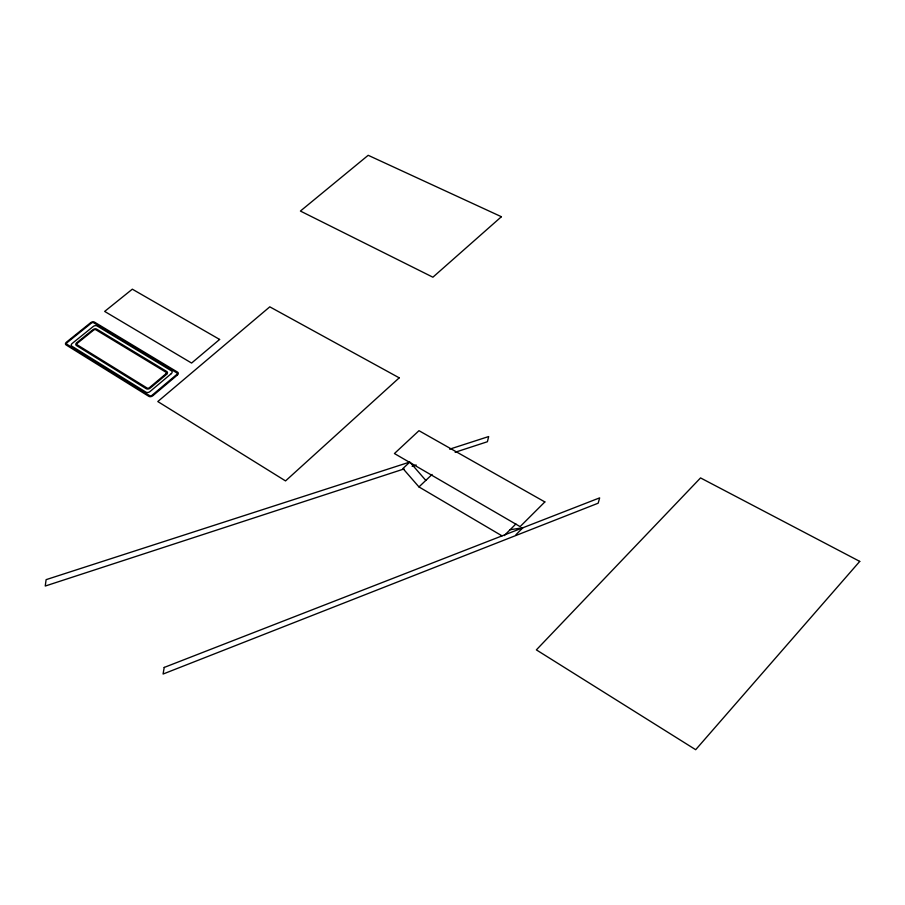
<?xml version="1.0" encoding="UTF-8"?>
<svg xmlns="http://www.w3.org/2000/svg" width="905" height="905" viewBox="0 0 905 905"><rect width="100%" height="100%" fill="white"/><g stroke="black" fill="none" stroke-linecap="round" stroke-linejoin="round"><path stroke-width="1.36" d="M515.952 534.697L522.898 527.751L510.126 529.73M504.198 535.613L515.884 523.984M425.814 480.408L409.841 462.036L402.94 468.519L418.958 486.924L432.081 474.458M404.083 468.926L45.25 586.033L46.098 579.653L409.298 462.217M412.148 466.29L416.176 464.978M455.147 452.262L487.41 441.731L488.666 436.549L449.649 449.163M418.958 486.924L502.026 535.873M164.201 667.438L163.081 674.033L598.182 503.191L599.653 497.863L164.201 667.438M859.75 561.394L695.685 749.702L536.371 649.881L700.538 477.919L859.75 561.394M544.855 501.936L520.115 526.62L394.433 453.541L418.981 430.69L544.855 501.936M399.218 377.838L285.539 480.917L157.798 401.548L269.792 306.84L399.218 377.838M501.404 216.725L432.895 277.202L300.415 211.057L368.188 155.298L501.404 216.725M176.667 374.546L152.017 395.304A1.731 1.177 -20 0 1 149.653 395.655L66.891 344.262A1.663 1.086 -21.1 0 1 67.083 342.633L91.382 323.085A1.652 1.075 -20.3 0 1 93.634 322.746L176.758 372.837A1.708 1.165 -19.1 0 1 176.667 374.546M177.414 374.998L152.775 395.768A2.885 1.968 -20 0 1 148.827 396.345L66.076 344.918A2.783 1.81 -21.1 0 1 66.393 342.203L90.692 322.666A2.76 1.787 -20.3 0 1 94.437 322.09L177.572 372.147A2.851 1.934 -19.1 0 1 177.414 374.998M219.621 339.443L191.589 363.063L104.663 311.422L132.322 289.181L219.621 339.443M165.841 373.889L149.427 387.668A1.72 1.165 -20 0 1 147.074 388.019L77.219 344.839A1.674 1.086 -20.9 0 1 77.4 343.21L93.622 330.11A1.663 1.086 -20.3 0 1 95.873 329.771L165.943 372.193A1.708 1.154 -19.4 0 1 165.841 373.889M166.588 374.342L150.173 388.132A2.873 1.946 -20 0 1 146.248 388.709L76.405 345.495A2.783 1.821 -20.9 0 1 76.71 342.78L92.921 329.692A2.772 1.799 -20.3 0 1 96.688 329.126L166.758 371.502A2.851 1.934 -19.4 0 1 166.588 374.342M171.283 373.652L149.936 391.594A2.873 1.957 -20 0 1 145.999 392.17L71.868 346.185A2.783 1.81 -21 0 1 72.174 343.459L93.249 326.479A2.76 1.799 -20.3 0 1 97.005 325.902L171.441 370.812A2.851 1.934 -19.3 0 1 171.283 373.652"/></g></svg>
